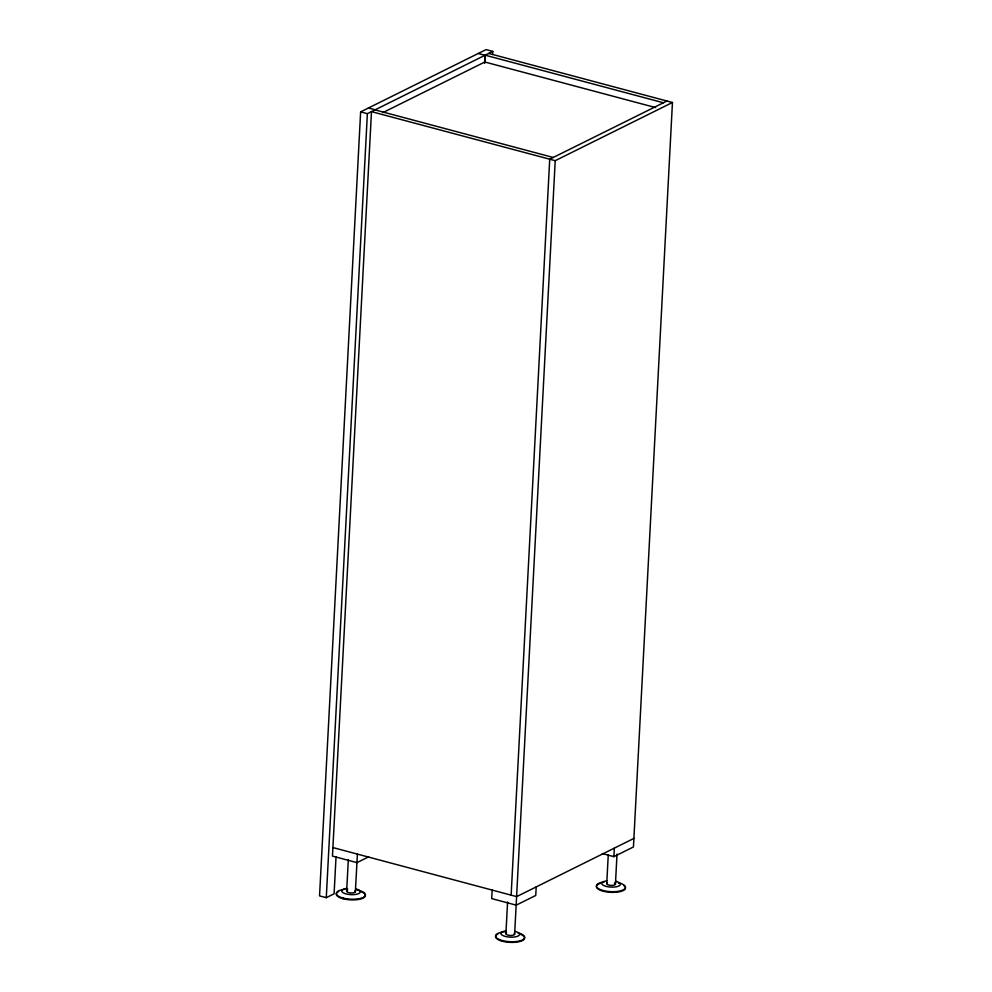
<?xml version="1.0" encoding="UTF-8"?>
<svg xmlns="http://www.w3.org/2000/svg" width="992" height="992" viewBox="0 0 992 992"><rect width="100%" height="100%" fill="white"/><g stroke="black" fill="none" stroke-linecap="round" stroke-linejoin="round"><path stroke-width="1.49" d="M492.64 54.486L492.801 51.398L486.068 49.6L360.629 111.873L319.548 895.875L326.281 897.673L334.093 893.792L336.04 856.679M326.281 897.673L367.375 113.671L492.801 51.398M343.021 898.715L343.058 898.045M346.667 891.114L348.328 859.506M355.372 891.721L357.405 854.112M484.58 63.004L484.989 55.279L478.256 53.481M484.778 62.918L485.187 55.18L663.425 102.771M492.156 890.084L491.71 898.603L516.212 905.15L535.754 895.454L536.201 886.922M502.274 941.222L502.312 940.565M505.92 933.633L507.582 902.013M511.14 895.156L549.717 159.216L666.946 101.023M514.625 934.241L555.222 160.679L672.452 102.486L633.442 846.957L613.899 856.654L602.367 853.579M606.744 883.587L608.245 854.98M613.899 856.654L614.346 848.135M615.437 884.194L617.012 854.087M618.723 883.413L618.76 882.756A14.545 5.022 3 0 1 621.649 890.531A14.545 5.022 3 0 1 599.416 889.167A14.545 5.022 3 0 1 604.24 881.863M347.398 890.407L346.902 890.742A4.365 1.513 3 0 0 349.085 892.688A4.365 1.513 3 0 0 354.64 892.428L355.148 892.106A4.365 1.513 3 0 0 354.938 890.94M506.602 932.951L506.143 933.261A4.365 1.513 3 0 0 508.338 935.196A4.365 1.513 3 0 0 513.893 934.948L514.402 934.613A4.365 1.513 3 0 0 514.191 933.447M607.476 882.88L606.968 883.215A4.365 1.513 3 0 0 609.15 885.149A4.365 1.513 3 0 0 614.705 884.901L615.214 884.566A4.365 1.513 3 0 0 614.37 883.054M382.9 112.592L484.828 62L655.638 107.595M368.677 856.815L356.959 862.631L332.456 856.096L371.479 111.625L555.222 160.679M633.888 838.426L516.658 896.619L332.903 847.565M616.714 881.541L616.094 881.404A9.312 3.212 3 0 1 617.942 886.377A9.312 3.212 3 0 1 603.706 885.509A9.312 3.212 3 0 1 606.806 880.834M488.696 53.432L672.452 102.486M368.454 107.992L375.187 109.79M374.988 109.889L553.226 157.468M360.629 111.873L367.375 113.671M623.807 885.571A14.545 5.022 3 0 1 614.048 892.354A14.545 5.022 3 0 1 596.39 886.402M597.06 885.149A14.545 5.022 3 0 1 601.102 883.14M517.948 932.802A14.545 5.022 3 0 1 521.11 940.49A14.545 5.022 3 0 1 499.125 939.461A14.545 5.022 3 0 1 502.336 932.083M503.428 931.91A14.545 5.022 3 0 1 505.771 931.686M520.812 934.439A14.545 5.022 3 0 1 520.8 941.234A14.545 5.022 3 0 1 501.245 940.924A14.545 5.022 3 0 1 497.848 934.08M515.27 931.451A9.312 3.212 3 0 1 517.13 936.423A9.312 3.212 3 0 1 502.894 935.555A9.312 3.212 3 0 1 505.982 930.88M356.438 889.787A14.545 5.022 3 0 1 362.65 897.661A14.545 5.022 3 0 1 339.872 896.954A14.545 5.022 3 0 1 344.174 889.402M345.315 889.266A14.545 5.022 3 0 1 347.746 889.117M365.031 894.4A14.545 5.022 3 0 1 348.304 899.67A14.545 5.022 3 0 1 338.594 891.56M361.559 891.932A14.545 5.022 3 0 1 363.729 893.11M356.016 888.944A9.312 3.212 3 0 1 357.876 893.916A9.312 3.212 3 0 1 343.641 893.036A9.312 3.212 3 0 1 346.729 888.361"/></g></svg>
